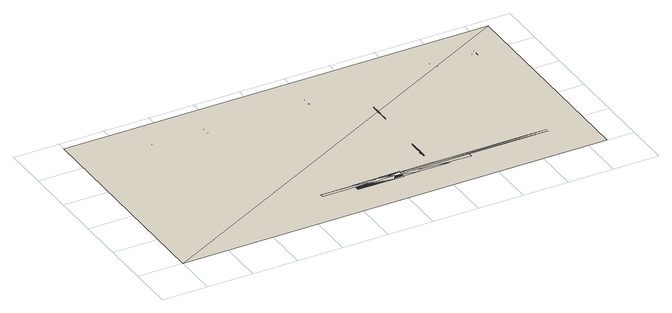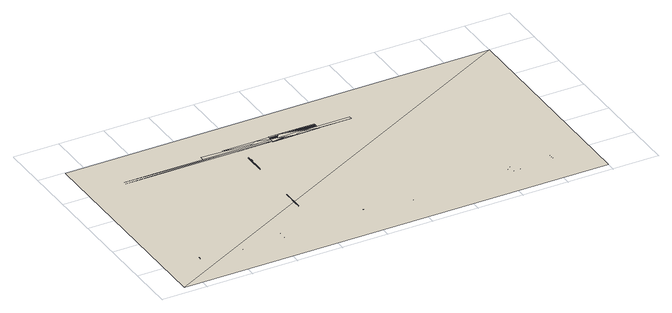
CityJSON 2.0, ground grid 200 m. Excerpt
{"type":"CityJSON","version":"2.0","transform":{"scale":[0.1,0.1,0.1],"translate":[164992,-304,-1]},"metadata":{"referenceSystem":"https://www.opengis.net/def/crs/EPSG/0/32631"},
"CityObjects":{
"building1":{"type":"Building","attributes":{"properties":{"Pset_BuildingCommon":{"Reference":"Project Information","NumberOfStoreys":2},"Other":{"Category":"Project Information","Client Name":"Owner","Project Address":"Enter address here","Project Issue Date":"Issue Date","Project Name":"Project Name","Project Number":"Project Number","Project Status":"Project Status"}}},"children":["building1-1","building1-2","building1-3"],"geometry":[{"type":"MultiSurface","lod":"2.2","boundaries":[[[0,1,2]],[[3,4,5]],[[1,5,2]],[[6,7,8]],[[9,8,10]],[[8,11,10]],[[12,13,7]],[[14,10,15]],[[11,15,10]],[[6,7,13]],[[14,15,16]],[[17,18,16]],[[15,17,16]],[[19,18,20]],[[21,22,23]],[[24,25,22]],[[18,26,20]],[[12,27,13]],[[19,16,18]],[[28,29,30]],[[31,27,25]],[[27,24,25]],[[20,32,33]],[[34,22,35]],[[29,23,21]],[[36,35,37]],[[22,36,35]],[[38,37,39]],[[37,40,39]],[[41,42,39]],[[33,35,32]],[[28,41,42]],[[21,23,42]],[[3,4,43]],[[41,42,43]],[[4,44,43]],[[42,44,43]],[[43,45,46]],[[47,48,49]],[[49,0,2]],[[50,51,4]],[[52,53,48]],[[53,54,48]],[[48,43,55]],[[2,5,56]],[[42,29,28]],[[42,23,29]],[[5,4,56]],[[57,43,46]],[[58,49,2]],[[58,2,56]],[[56,4,59]],[[51,48,55]],[[49,58,47]],[[60,61,62]],[[59,58,56]],[[63,64,65]],[[66,67,68]],[[69,66,68]],[[70,71,72]],[[73,74,75]],[[73,76,74]],[[77,76,78]],[[79,80,81]],[[73,78,76]],[[77,82,80]],[[83,77,78]],[[79,84,85]],[[86,85,87]],[[83,82,77]],[[81,84,79]],[[88,89,90]],[[91,86,87]],[[80,92,81]],[[87,85,84]],[[92,80,82]],[[87,93,91]],[[91,94,95]],[[96,81,92]],[[97,98,95]],[[87,84,99]],[[93,94,91]],[[100,84,81]],[[93,87,99]],[[101,81,96]],[[95,94,97]],[[102,73,75]],[[97,103,98]],[[104,75,73]],[[101,100,81]],[[104,78,73]],[[105,99,84]],[[106,73,78]],[[84,107,105]],[[83,78,106]],[[93,108,94]],[[99,108,93]],[[100,107,84]],[[103,109,110]],[[97,111,103]],[[78,83,112]],[[110,113,114]],[[82,83,112]],[[97,94,115]],[[109,103,116]],[[99,105,117]],[[116,103,111]],[[113,110,109]],[[83,82,118]],[[113,119,114]],[[99,117,108]],[[105,107,120]],[[111,97,121]],[[121,97,122]],[[108,123,94]],[[120,124,105]],[[92,82,118]],[[105,124,117]],[[115,122,97]],[[94,125,115]],[[82,92,126]],[[125,94,123]],[[117,127,108]],[[96,92,126]],[[104,102,75]],[[102,104,73]],[[108,128,123]],[[92,96,129]],[[127,128,108]],[[130,131,89]],[[106,104,73]],[[104,106,78]],[[101,96,129]],[[96,101,132]],[[78,112,106]],[[83,106,112]],[[100,101,132]],[[83,118,112]],[[101,100,133]],[[134,130,89]],[[82,112,118]],[[135,113,119]],[[136,119,113]],[[133,107,100]],[[136,109,113]],[[137,100,107]],[[138,113,109]],[[116,109,138]],[[137,120,107]],[[109,116,139]],[[82,126,118]],[[140,107,120]],[[111,116,139]],[[116,111,141]],[[140,124,120]],[[92,118,126]],[[121,111,141]],[[142,120,124]],[[111,121,143]],[[122,121,143]],[[121,122,144]],[[115,122,144]],[[92,129,126]],[[122,115,145]],[[146,134,89]],[[96,126,129]],[[125,115,145]],[[115,125,147]],[[147,123,125]],[[148,125,123]],[[148,128,123]],[[149,123,128]],[[102,112,104]],[[149,127,128]],[[150,128,127]],[[96,132,129]],[[104,112,106]],[[101,129,132]],[[101,133,132]],[[151,146,89]],[[100,132,133]],[[136,135,119]],[[135,136,113]],[[138,136,113]],[[137,133,100]],[[136,138,109]],[[133,137,107]],[[112,126,118]],[[109,139,138]],[[116,138,139]],[[102,137,112]],[[140,137,107]],[[116,141,139]],[[111,139,141]],[[137,140,120]],[[111,143,141]],[[142,140,120]],[[121,141,143]],[[112,129,126]],[[140,142,124]],[[121,144,143]],[[122,143,144]],[[122,145,144]],[[115,144,145]],[[152,151,89]],[[115,147,145]],[[125,145,147]],[[112,133,129]],[[148,147,125]],[[147,148,123]],[[149,148,123]],[[148,149,128]],[[150,149,128]],[[149,150,127]],[[102,137,140]],[[112,137,133]],[[129,133,132]],[[89,153,152]],[[89,154,153]],[[89,155,154]],[[89,156,155]],[[89,157,156]],[[89,158,157]],[[159,89,88]],[[89,160,158]],[[159,88,90]],[[89,161,160]],[[89,162,161]],[[89,163,162]],[[89,164,163]],[[89,165,164]],[[89,166,165]],[[89,167,166]],[[89,168,167]],[[89,169,168]],[[89,170,169]],[[159,170,89]],[[170,171,169]],[[170,172,171]],[[170,173,172]],[[170,174,173]],[[170,175,174]],[[170,176,175]],[[170,177,176]],[[170,159,178]],[[179,180,181]],[[182,183,184]],[[185,60,62]],[[186,187,188]],[[186,188,189]],[[187,189,188]],[[186,190,191]],[[186,189,190]],[[192,190,189]],[[70,72,63]]]}]},
"building1-1":{"type":"BuildingInstallation","attributes":{"name":"Windows_Sgl_Plain:1810x1210mm:287567","properties":{"Pset_WindowCommon":{"IsExternal":true,"Reference":"1810x1210mm","ThermalTransmittance":5.56},"Pset_ManufacturerTypeInformation":{"Manufacturer":"Revit"},"Constraints":{"Level":"Level: Ground Floor","Sill Height":900},"Dimensions":{"Area":3.53,"Volume":0.0885},"Identity Data":{"Mark":"4"},"Other":{"Host Id":"Basic Wall: Wall-Ext_102Bwk-75Ins-100LBlk-12P","Category":"Windows","Family":"Windows_Sgl_Plain: 1810x1210mm","Family and Type":"Windows_Sgl_Plain: 1810x1210mm","Type":"Windows_Sgl_Plain: 1810x1210mm","Type Id":"Windows_Sgl_Plain: 1810x1210mm","Head Height":2110},"Phasing":{"Phase Created":"New Construction"}}},"parents":["building1"],"geometry":[{"type":"MultiSurface","lod":"2.2","boundaries":[[[44,193,45]],[[43,45,46]],[[43,44,45]],[[57,43,46]],[[42,41,44]],[[42,44,43]],[[41,42,43]],[[41,43,44]],[[41,39,40]],[[41,42,39]],[[42,23,29]],[[42,29,28]],[[21,34,22]],[[21,22,23]],[[36,37,38]],[[36,35,37]],[[21,42,41]],[[21,23,42]],[[22,34,36]],[[22,36,35]],[[37,40,39]],[[37,38,40]],[[30,21,41]],[[194,30,41]],[[28,194,41]],[[28,41,42]],[[28,30,194]],[[28,29,30]],[[29,21,30]],[[29,23,21]],[[34,35,36]],[[34,22,35]],[[38,39,40]],[[38,37,39]],[[15,17,16]],[[15,14,17]],[[14,16,17]],[[14,15,16]],[[27,31,24]],[[27,24,25]],[[20,32,33]],[[20,33,26]],[[19,18,20]],[[19,20,26]],[[9,8,10]],[[9,10,11]],[[6,7,8]],[[9,6,8]],[[12,27,13]],[[12,31,27]],[[31,27,25]],[[31,25,24]],[[24,22,34]],[[24,25,22]],[[33,35,32]],[[36,35,33]],[[18,19,26]],[[18,26,20]],[[19,17,16]],[[19,16,18]],[[17,19,18]],[[17,18,16]],[[11,14,15]],[[11,15,10]],[[14,11,10]],[[14,10,15]],[[8,9,11]],[[8,11,10]],[[6,7,13]],[[12,6,13]],[[12,13,7]],[[12,7,6]]]}]},
"building1-2":{"type":"BuildingPart","attributes":{"name":"Floor:Floor-Grnd-Susp_65Scr-80Ins-100Blk-75PC:286349","properties":{"Pset_SlabCommon":{"IsExternal":false,"LoadBearing":true,"Reference":"Floor-Grnd-Susp_65Scr-80Ins-100Blk-75PC","ThermalTransmittance":0.117,"PitchAngle":0},"Constraints":{"Related to Mass":false,"Room Bounding":true,"Level":"Level: Ground Floor","Height Offset From Level":0},"Dimensions":{"Area":146.2,"Perimeter":51070,"Thickness":470,"Volume":68.71},"Other":{"Category":"Floors","Family Name":"Floor"},"Phasing":{"Phase Created":"New Construction"},"Structural":{"Enable Analytical Model":false,"Structural":false},"Analytical Properties":{"Roughness":3,"Absorptance":0.7,"Heat Transfer Coefficient (U)":0.117,"Thermal mass":365549.43,"Thermal Resistance (R)":8.52},"Construction":{"Function":"Interior","Default Thickness":470},"Graphics":{"Coarse Scale Fill Pattern":"Solid fill","Coarse Scale Fill Color":0},"Identity Data":{"Keynote":"E60/130","Type Name":"Floor-Grnd-Susp_65Scr-80Ins-100Blk-75PC"},"Materials and Finishes":{"Structural Material":"Concrete Masonry, Floor Block"}}},"parents":["building1"],"geometry":[{"type":"MultiSurface","lod":"2.2","boundaries":[[[195,196,197]],[[196,198,197]]]}]},
"building1-3":{"type":"BuildingPart","attributes":{"name":"Basic Wall:Wall-Ext_102Bwk-75Ins-100LBlk-12P:285330","properties":{"Constraints":{"Base Offset":0,"Base Constraint":"Level: Ground Floor","Base Extension Distance":0,"Base is Attached":false,"Location Line":"Wall Centerline","Related to Mass":false,"Room Bounding":true,"Top Extension Distance":0,"Top is Attached":true,"Top Offset":0,"Unconnected Height":8000},"Dimensions":{"Area":26.48,"Length":14000,"Volume":7.69},"Other":{"Category":"Walls","Family":"Basic Wall: Wall-Ext_102Bwk-75Ins-100LBlk-12P","Family and Type":"Basic Wall: Wall-Ext_102Bwk-75Ins-100LBlk-12P","Type":"Basic Wall: Wall-Ext_102Bwk-75Ins-100LBlk-12P","Type Id":"Basic Wall: Wall-Ext_102Bwk-75Ins-100LBlk-12P"},"Phasing":{"Phase Created":"New Construction"},"Structural":{"Enable Analytical Model":false,"Structural":false,"Structural Usage":"Non-bearing"},"Pset_WallCommon":{"Reference":"Wall-Ext_102Bwk-75Ins-100LBlk-12P","LoadBearing":false,"ExtendToStructure":true,"IsExternal":true,"ThermalTransmittance":0.236}}},"parents":["building1"],"geometry":[{"type":"Solid","lod":"2.2","boundaries":[[[[71,199,179]],[[180,200,181]],[[180,70,200]],[[179,180,181]],[[179,181,63]],[[179,63,72]],[[179,72,71]],[[70,179,199]],[[70,199,71]],[[70,71,72]],[[70,72,63]],[[70,63,181]],[[70,181,200]],[[184,180,179]],[[184,183,180]],[[184,201,202]],[[202,201,61]],[[184,202,61]],[[203,62,183]],[[182,203,183]],[[182,183,184]],[[185,182,184]],[[60,185,184]],[[61,60,184]],[[61,201,62]],[[60,61,62]],[[185,60,62]],[[182,185,62]],[[62,203,182]],[[204,205,184]],[[179,204,184]],[[206,207,180]],[[208,206,180]],[[209,208,180]],[[183,209,180]],[[201,184,205]],[[62,209,183]],[[62,201,210]],[[210,211,62]],[[180,212,70]],[[211,209,62]],[[213,207,206]],[[213,212,207]],[[212,180,207]],[[201,205,210]],[[208,209,211]],[[208,211,214]],[[214,213,206]],[[205,204,210]],[[206,208,214]],[[61,202,199]],[[61,199,71]],[[185,60,72]],[[185,72,63]],[[203,182,181]],[[203,181,200]],[[202,61,71]],[[202,71,199]],[[60,185,63]],[[60,63,72]],[[182,203,200]],[[182,200,181]],[[211,179,70]],[[211,204,179]],[[214,211,70]],[[213,214,70]],[[212,213,70]],[[204,211,210]]]]}]}
},
"vertices":[
[9630,1821,10],[9122,1665,10],[10311,1687,10],[8583,1500,10],[10600,1500,10],[10181,1500,10],[8652,1542,10],[10530,1542,10],[10511,1549,10],[8672,1549,10],[10511,1569,10],[8672,1569,10],[8629,1542,10],[10554,1542,10],[8661,1569,10],[10522,1569,10],[10522,1596,10],[8661,1596,10],[10511,1596,10],[8672,1596,10],[10511,1611,10],[8583,1556,10],[10555,1556,10],[10600,1556,10],[8616,1556,10],[10566,1556,10],[8672,1611,10],[10566,1549,10],[10600,1458,10],[10600,1539,10],[8583,1539,10],[8616,1549,10],[10522,1628,10],[8661,1628,10],[8627,1556,10],[10555,1628,10],[8627,1628,10],[10533,1628,10],[8650,1628,10],[10533,1648,10],[8650,1648,10],[8583,1648,10],[10600,1648,10],[10600,1821,10],[8583,1821,10],[8555,1849,10],[10628,1849,10],[12125,1821,10],[7135,1821,10],[10877,1821,10],[7135,1500,10],[13625,1500,10],[17114,1696,10],[7135,1696,10],[17114,1821,10],[13625,1821,10],[11196,1500,10],[10628,1821,10],[11501,1666,10],[12676,1500,10],[7913,8241,10],[5475,8241,10],[15467,8241,10],[9930,7920,10],[9958,7920,10],[9958,7892,10],[9930,8202,10],[9930,8186,10],[9930,8094,10],[9930,8282,10],[17240,7920,10],[5475,7920,10],[7913,7920,10],[11978,2599,10],[11977,2597,10],[11977,2599,10],[11978,2596,10],[11978,2592,10],[11980,2599,10],[11980,2585,10],[11979,2588,10],[11984,2592,10],[11985,2599,10],[11983,2599,10],[11989,2588,10],[11983,2583,10],[11986,2581,10],[11988,2583,10],[12025,2415,10],[12025,2459,10],[12047,2415,10],[11988,2577,10],[11988,2599,10],[11994,2584,10],[11997,2582,10],[11990,2575,10],[11990,2599,10],[11998,2577,10],[11994,2574,10],[11995,2590,10],[11996,2599,10],[11994,2599,10],[11977,2716,10],[11997,2574,10],[11978,2716,10],[11996,2595,10],[11980,2716,10],[11997,2599,10],[12000,2591,10],[12005,2575,10],[12000,2573,10],[12005,2580,10],[11983,2716,10],[12005,2573,10],[12003,2572,10],[12005,2588,10],[12005,2577,10],[12000,2595,10],[11985,2716,10],[12005,2572,10],[11998,2599,10],[12005,2583,10],[12005,2585,10],[12005,2592,10],[11999,2599,10],[12005,2591,10],[11988,2716,10],[12005,2594,10],[12005,2593,10],[11990,2716,10],[12041,2515,10],[12041,2488,10],[11994,2716,10],[11996,2716,10],[12041,2542,10],[12038,2572,10],[12038,2573,10],[11997,2716,10],[12038,2575,10],[12038,2577,10],[11998,2716,10],[12038,2580,10],[11999,2716,10],[12038,2583,10],[12038,2585,10],[12038,2588,10],[12041,2570,10],[12038,2591,10],[12038,2592,10],[12038,2593,10],[12038,2594,10],[12041,2597,10],[12041,2625,10],[12041,2653,10],[12041,2679,10],[12041,2707,10],[12041,2749,10],[12041,2792,10],[12041,2834,10],[12025,3389,10],[12041,2876,10],[12041,2904,10],[12041,2932,10],[12041,2959,10],[12041,2986,10],[12041,3013,10],[12041,3041,10],[12041,3069,10],[12041,3096,10],[12041,3123,10],[12025,3344,10],[12041,3151,10],[12041,3178,10],[12041,3206,10],[12041,3233,10],[12041,3260,10],[12041,3288,10],[12041,3316,10],[12047,3389,10],[1675,7920,10],[17437,7920,10],[13625,7920,10],[13625,8241,10],[17437,8241,10],[1675,8241,10],[9930,8241,10],[12025,5560,10],[12047,5516,10],[12025,5516,10],[12025,6490,10],[12025,6446,10],[12041,6280,10],[12047,6490,10],
[8555,1821,10],[8583,1458,10],
[4,9594,10],[4,1,10],[18800,9593,10],[18800,1,10],
[3458,7920,10],[15642,7920,10],[3155,8241,10],[3458,8241,10],[15642,8241,10],[1675,8044,10],[1675,8143,10],[17437,8001,10],[17437,7960,10],[17437,8041,10],[17437,8082,10],[3621,8044,10],[17240,8044,10],[17240,7951,10],[17240,7982,10],[17240,8013,10]
]}
